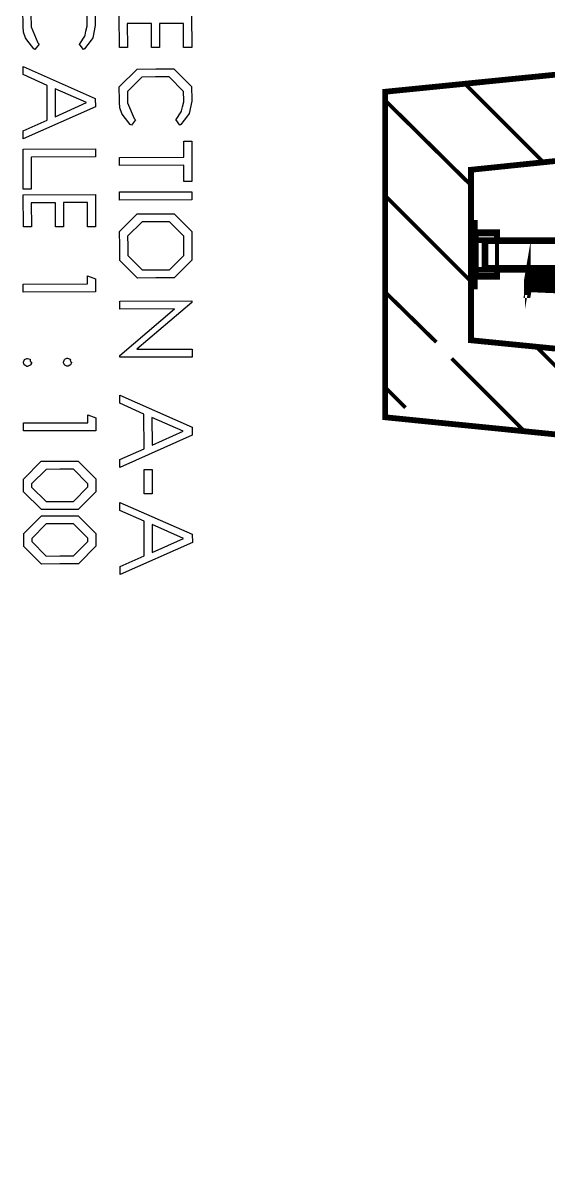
# Model space of a CAD drawing. Extents: x 0.1 to 11.6, y 0.3 to 16.2.
# Drawn here: x 6.945 to 7.853, y 10.512 to 12.494 of the extents above; entities that cross this region are included whole.
import ezdxf

# ---------------------------------------------------------------- set-up
doc = ezdxf.new("R2010")
doc.units = 0
doc.header["$MEASUREMENT"] = 0

msp = doc.modelspace()

# ---------------------------------------------------------------- linework, layer by layer
at = {"color": 0}
for points, const_width in [([(9.91835, 12.2217), (9.91835, 14.365), (9.16, 14.365), (9.16, 13.995), (8.34169, 13.995), (7.97, 12.415), (7.57167, 12.375), (7.57167, 11.8117), (7.97, 11.7717), (8.34169, 10.19), (9.16, 10.19), (9.16, 9.82167), (9.91835, 9.82167), (9.91835, 11.9633)], 0.01), ([(7.845, 12.2533), (7.71001, 12.3883)], 0.006667), ([(7.72, 12.2133), (7.57167, 12.36)], 0.006667), ([(8.09, 11.9083), (7.72, 11.945), (7.72, 12.24), (8.09, 12.2783)], 0.01), ([(7.72, 12.0467), (7.57167, 12.195)], 0.006667), ([(7.72667, 12.1283), (7.72331, 12.1283)], 0.006667), ([(7.72667, 12.1334), (7.72667, 12.1317), (7.72667, 12.13)], 0.006667), ([(7.72999, 12.055), (7.72999, 12.0566), (7.72999, 12.0583), (7.72999, 12.06), (7.72999, 12.0617), (7.72999, 12.0633), (7.72999, 12.065), (7.72999, 12.0667), (7.72999, 12.0684), (7.72999, 12.07), (7.72999, 12.0717), (7.72999, 12.0733), (7.72999, 12.075), (7.72999, 12.0783), (7.72999, 12.08), (7.72999, 12.0817), (7.72999, 12.0833), (7.72999, 12.0866), (7.72999, 12.0883), (7.72999, 12.09), (7.72999, 12.0933), (7.72999, 12.095), (7.72999, 12.0967), (7.72999, 12.1), (7.72999, 12.1017), (7.72999, 12.1033), (7.72999, 12.1067), (7.72999, 12.1083), (7.72999, 12.11), (7.72999, 12.1117), (7.72999, 12.1133), (7.72999, 12.1166), (7.72999, 12.1183), (7.72999, 12.12), (7.72999, 12.1217), (7.72999, 12.1233), (7.72999, 12.125), (7.72999, 12.1267), (7.72999, 12.1283), (7.72999, 12.13), (7.72999, 12.1317)], 0.006667), ([(7.72331, 12.1217), (7.72667, 12.1217)], 0.006667), ([(7.76497, 12.0667), (7.76497, 12.0684), (7.76497, 12.07), (7.76497, 12.0717), (7.76497, 12.0733), (7.76497, 12.075), (7.76497, 12.0767), (7.76497, 12.0783), (7.76497, 12.08), (7.76497, 12.0817), (7.76497, 12.0833), (7.76497, 12.085), (7.76497, 12.0866), (7.76497, 12.09), (7.76497, 12.0917), (7.76497, 12.0933), (7.76497, 12.095), (7.76497, 12.0967), (7.76497, 12.0983), (7.76497, 12.1), (7.76497, 12.1017), (7.76497, 12.1033), (7.76497, 12.105), (7.76497, 12.1067), (7.76497, 12.1083), (7.76497, 12.11), (7.76497, 12.1117), (7.76497, 12.1133), (7.76497, 12.115), (7.76497, 12.1166), (7.76497, 12.1183)], 0.006667), ([(7.81668, 12.0233), (7.81668, 12.0483), (7.81836, 12.0583), (7.81836, 12.0333)], 0.01), ([(7.72667, 12.08), (7.72331, 12.08)], 0.006667), ([(7.72331, 12.0733), (7.72667, 12.0733)], 0.006667), ([(7.72667, 12.0467), (7.72331, 12.0467)], 0.006667), ([(7.72667, 12.0566), (7.72667, 12.055), (7.72667, 12.0533)], 0.006667), ([(7.81836, 12.05), (7.81668, 12.0433), (7.81668, 12.0384)], 0.006667), ([(7.81668, 12.0483), (8.09169, 12.0384)], 0.006667), ([(7.81836, 12.0583), (7.88667, 12.0566)], 0.01), ([(7.81999, 12.0566), (7.81836, 12.0467), (8.09, 12.0367)], 0.006667), ([(8.09, 12.04), (7.81836, 12.05), (7.81836, 12.045)], 0.006667), ([(7.81836, 12.0233), (7.81836, 12.0467)], 0.006667), ([(7.81999, 12.0333), (7.81999, 12.0566)], 0.006667), ([(7.81999, 12.0566), (8.09169, 12.0467)], 0.006667), ([(7.83501, 12.05), (7.83501, 12.0483)], 0.006667), ([(7.83501, 12.0483), (7.83501, 12.0433), (7.83664, 12.0433), (7.83832, 12.0433)], 0.006667), ([(7.83501, 12.0483), (7.83664, 12.0483), (7.83832, 12.0483)], 0.006667), ([(7.83501, 12.0467), (7.83501, 12.0483)], 0.006667), ([(7.83501, 12.0467), (7.83501, 12.0417), (7.83501, 12.0433)], 0.006667), ([(7.83832, 12.0467), (7.83832, 12.0417), (7.83664, 12.0417), (7.83664, 12.04), (7.83501, 12.04), (7.83501, 12.0417)], 0.006667), ([(7.83832, 12.0467), (7.83664, 12.0467), (7.83501, 12.0467)], 0.006667), ([(7.83501, 12.0467), (7.83501, 12.0417)], 0.006667), ([(7.83832, 12.0483), (7.83832, 12.05)], 0.006667), ([(7.83832, 12.0483), (7.83832, 12.0433), (7.83832, 12.0417)], 0.006667), ([(7.83832, 12.0483), (7.83832, 12.0467)], 0.006667), ([(7.83832, 12.0433), (7.83832, 12.0483)], 0.006667), ([(7.66, 11.9417), (7.57167, 12.0283)], 0.006667), ([(7.72667, 12.04), (7.72331, 12.0433)], 0.006667), ([(7.72331, 12.04), (7.72667, 12.04)], 0.006667), ([(8.09, 12.0217), (7.81999, 12.0333), (7.81836, 12.0233), (7.81668, 12.0233), (7.81836, 12.0333), (8.09, 12.0233)], 0.01), ([(7.81668, 12.0384), (7.81836, 12.045)], 0.006667), ([(8.08832, 12.0283), (8.08832, 12.0333), (7.81668, 12.0433)], 0.006667), ([(8.08832, 12.0283), (7.81668, 12.0384)], 0.006667), ([(7.81836, 12.04), (7.81836, 12.045)], 0.006667), ([(7.81836, 12.045), (8.09, 12.0333)], 0.006667), ([(7.81836, 12.045), (7.81836, 12.0417), (7.81836, 12.04)], 0.006667), ([(8.09, 12.03), (8.09, 12.0317), (7.81836, 12.0417)], 0.006667), ([(8.09, 12.03), (7.81836, 12.04)], 0.006667), ([(7.83501, 12.0433), (7.83501, 12.0417)], 0.006667), ([(7.83832, 12.0417), (7.83832, 12.0433)], 0.006667), ([(7.98503, 11.7817), (7.83333, 11.9333)], 0.006667), ([(7.81332, 11.7867), (7.68668, 11.9134)], 0.006667), ([(7.60667, 11.8283), (7.57167, 11.8633)], 0.006667)]:
    msp.add_lwpolyline(points, dxfattribs=dict(at, const_width=const_width))
for points in [[(6.95904, 12.5065), (6.95925, 12.4904), (6.95921, 12.4871), (6.97081, 12.4598), (6.97314, 12.4576), (6.96599, 12.4481), (6.96376, 12.4493), (6.95167, 12.4649), (6.95079, 12.4667), (6.94938, 12.4682), (6.94596, 12.4779), (6.94536, 12.4881), (6.94536, 12.4915), (6.94515, 12.5147)], [(7.07015, 12.5149), (7.07036, 12.4919), (7.07032, 12.4894), (7.06581, 12.4686), (7.06494, 12.4667), (7.06332, 12.4645), (7.05138, 12.4495), (7.04975, 12.4483), (7.04975, 12.4483), (7.04258, 12.4578), (7.04368, 12.4581), (7.05219, 12.471), (7.05279, 12.4724), (7.05251, 12.4729), (7.05419, 12.48), (7.05647, 12.4883), (7.05647, 12.491), (7.05626, 12.5067)]]:
    msp.add_lwpolyline(points, dxfattribs=at)
for points in [[(7.23676, 12.5073), (7.23699, 12.4517), (7.2231, 12.4517), (7.22288, 12.4934), (7.18121, 12.4934), (7.18143, 12.4517), (7.16754, 12.4515), (7.16732, 12.4932), (7.12565, 12.4932), (7.12586, 12.4515), (7.11199, 12.4515), (7.11176, 12.5071), (7.23676, 12.5073)], [(7.07058, 12.3492), (6.94558, 12.2935), (6.94558, 12.3073), (6.98725, 12.3258), (6.98703, 12.3859), (6.94536, 12.4046), (6.94536, 12.4185), (7.07036, 12.3631), (7.07058, 12.3492)], [(7.21647, 12.3173), (7.20931, 12.3269), (7.21039, 12.3271), (7.21892, 12.34), (7.21951, 12.3414), (7.21924, 12.342), (7.22092, 12.3491), (7.22319, 12.3574), (7.22319, 12.3601), (7.22299, 12.3757), (7.19803, 12.4007), (7.17415, 12.4007), (7.15072, 12.4004), (7.12576, 12.3755), (7.12597, 12.3594), (7.12592, 12.3561), (7.13753, 12.3289), (7.13986, 12.3267), (7.13271, 12.3171), (7.13049, 12.3184), (7.11838, 12.3339), (7.11751, 12.3358), (7.1161, 12.3372), (7.11268, 12.3469), (7.11208, 12.3572), (7.11208, 12.3605), (7.11187, 12.3837), (7.14247, 12.4143), (7.17503, 12.4146), (7.20628, 12.4146), (7.23687, 12.384), (7.23708, 12.3609), (7.23703, 12.3585), (7.23253, 12.3376), (7.23167, 12.3358), (7.23004, 12.3335), (7.2181, 12.3185), (7.21647, 12.3173)], [(7.05518, 12.3562), (7.00092, 12.3798), (7.00114, 12.3319), (7.05518, 12.3562)], [(7.22319, 12.2894), (7.23708, 12.2894), (7.23731, 12.22), (7.22342, 12.22), (7.22319, 12.2478), (7.11208, 12.2476), (7.11208, 12.2614), (7.22319, 12.2617), (7.22319, 12.2894)], [(7.07058, 12.276), (7.07058, 12.2622), (6.95947, 12.2619), (6.95969, 12.2064), (6.94581, 12.2064), (6.94558, 12.2758), (7.07058, 12.276)], [(7.07069, 12.1971), (7.0709, 12.1415), (7.05701, 12.1415), (7.05681, 12.1832), (7.01514, 12.1832), (7.01535, 12.1415), (7.00146, 12.1413), (7.00125, 12.183), (6.95958, 12.183), (6.95979, 12.1413), (6.9459, 12.1413), (6.94569, 12.1969), (7.07069, 12.1971)], [(7.23719, 12.2018), (7.23719, 12.1879), (7.11219, 12.1877), (7.11219, 12.2016), (7.23719, 12.2018)], [(7.23747, 12.1091), (7.23747, 12.0835), (7.20688, 12.0529), (7.17497, 12.0529), (7.14307, 12.0527), (7.11247, 12.0833), (7.11247, 12.108), (7.11225, 12.1332), (7.14285, 12.1638), (7.17432, 12.164), (7.20665, 12.164), (7.23725, 12.1334), (7.23747, 12.1091)], [(7.22358, 12.1087), (7.22336, 12.1252), (7.1984, 12.1501), (7.17432, 12.1501), (7.1511, 12.1499), (7.12614, 12.1249), (7.12636, 12.1085), (7.12636, 12.0915), (7.15131, 12.0666), (7.17497, 12.0668), (7.19863, 12.0668), (7.22358, 12.0917), (7.22358, 12.1087)], [(7.07086, 12.0512), (7.07086, 12.0286), (6.94586, 12.0284), (6.94586, 12.0423), (7.05697, 12.0425), (7.05697, 12.0564), (7.07086, 12.0512)], [(7.11247, 12.0128), (7.23747, 12.013), (7.23747, 12.0101), (7.14242, 11.9294), (7.23768, 11.9296), (7.23768, 11.9158), (7.11268, 11.9155), (7.11268, 11.9188), (7.20731, 11.9991), (7.11247, 11.9989), (7.11247, 12.0128)], [(6.95996, 11.9068), (6.95996, 11.9056), (6.95811, 11.9023), (6.95779, 11.902), (6.95682, 11.9016), (6.9541, 11.9001), (6.95329, 11.8998), (6.95301, 11.8998), (6.95176, 11.8998), (6.94835, 11.9017), (6.94803, 11.902), (6.94754, 11.9022), (6.94607, 11.9057), (6.94607, 11.9068), (6.94607, 11.9068), (6.94769, 11.9115), (6.94803, 11.9118), (6.94803, 11.9118), (6.95176, 11.9137), (6.95301, 11.9137), (6.95301, 11.9137), (6.95747, 11.9121), (6.95779, 11.9118), (6.95742, 11.911), (6.9579, 11.908), (6.95996, 11.9071), (6.95996, 11.9068)], [(7.0294, 11.907), (7.0294, 11.9058), (7.02756, 11.9026), (7.02724, 11.9022), (7.02626, 11.9019), (7.02354, 11.9003), (7.02274, 11.9001), (7.02246, 11.9001), (7.02138, 11.9001), (7.01779, 11.9019), (7.01747, 11.9022), (7.01699, 11.9024), (7.01551, 11.9059), (7.01551, 11.907), (7.01551, 11.907), (7.01714, 11.9117), (7.01747, 11.912), (7.01747, 11.912), (7.02121, 11.914), (7.02246, 11.914), (7.02246, 11.914), (7.02692, 11.9123), (7.02724, 11.912), (7.02686, 11.9112), (7.02735, 11.9082), (7.0294, 11.9073), (7.0294, 11.907)], [(7.23796, 11.7806), (7.11296, 11.7248), (7.11296, 11.7387), (7.15462, 11.7572), (7.1544, 11.8173), (7.11274, 11.8359), (7.11274, 11.8498), (7.23774, 11.7945), (7.23796, 11.7806)], [(7.07118, 11.8109), (7.07118, 11.7884), (6.94618, 11.7881), (6.94618, 11.802), (7.05729, 11.8023), (7.05729, 11.8161), (7.07118, 11.8109)], [(7.22254, 11.7875), (7.16829, 11.8112), (7.16851, 11.7632), (7.22254, 11.7875)], [(7.00885, 11.7357), (7.04075, 11.7357), (7.07135, 11.7051), (7.07135, 11.6947), (7.07135, 11.6829), (7.04096, 11.6523), (7.00906, 11.6523), (6.97715, 11.6521), (6.94635, 11.6827), (6.94635, 11.6944), (6.94635, 11.7049), (6.97694, 11.7355), (7.00885, 11.7357)], [(7.00885, 11.7218), (6.98519, 11.7216), (6.96024, 11.6966), (6.96024, 11.694), (6.96024, 11.691), (6.9854, 11.666), (7.00906, 11.6662), (7.03271, 11.6662), (7.05746, 11.6912), (7.05746, 11.6942), (7.05746, 11.6968), (7.0325, 11.7218), (7.00885, 11.7218)], [(7.16851, 11.7211), (7.16851, 11.6795), (7.15462, 11.6795), (7.15462, 11.7211), (7.16851, 11.7211)], [(7.23822, 11.5953), (7.11322, 11.5395), (7.11322, 11.5534), (7.15489, 11.5718), (7.15468, 11.6319), (7.11301, 11.6506), (7.11301, 11.6645), (7.23801, 11.6092), (7.23822, 11.5953)], [(7.009, 11.6413), (7.0409, 11.6413), (7.0715, 11.6107), (7.0715, 11.6003), (7.0715, 11.5885), (7.04113, 11.5579), (7.00922, 11.5579), (6.97732, 11.5577), (6.9465, 11.5883), (6.9465, 11.6), (6.9465, 11.6105), (6.97711, 11.6411), (7.009, 11.6413)], [(7.009, 11.6274), (6.98535, 11.6272), (6.96039, 11.6022), (6.96039, 11.5996), (6.96039, 11.5966), (6.98557, 11.5716), (7.00922, 11.5718), (7.03288, 11.5718), (7.05761, 11.5968), (7.05761, 11.5998), (7.05761, 11.6024), (7.03267, 11.6274), (7.009, 11.6274)], [(7.22282, 11.6022), (7.16857, 11.6259), (7.16878, 11.5779), (7.22282, 11.6022)]]:
    msp.add_lwpolyline(points, close=True, dxfattribs=at)
for points, const_width in [([(7.72331, 12.0384), (7.72331, 12.1483), (7.72667, 12.1483), (7.72667, 12.1334), (7.72999, 12.1317), (7.76497, 12.1317), (7.76497, 12.13), (7.72667, 12.13), (7.72667, 12.0566), (7.76497, 12.0566), (7.76497, 12.0667), (7.72667, 12.0667), (7.72667, 12.0566), (7.76497, 12.0566), (7.76497, 12.055), (7.72999, 12.055), (7.72667, 12.0533), (7.72667, 12.0384), (7.72331, 12.0384)], 0.01), ([(7.76497, 12.1183), (7.76497, 12.13), (7.72667, 12.13), (7.72667, 12.1183), (7.76497, 12.1183)], 0.01), ([(7.74501, 12.0667), (7.74501, 12.1183), (7.74333, 12.1183), (7.74333, 12.0667), (7.74501, 12.0667)], 0.01), ([(7.74501, 12.1166), (8.095, 12.1166), (8.095, 12.1183), (7.74501, 12.1183), (7.74501, 12.1166)], 0.01), ([(7.74501, 12.0667), (8.095, 12.0667), (8.095, 12.07), (7.74501, 12.07), (7.74501, 12.0667)], 0.01), ([(7.83664, 12.05), (7.83832, 12.05), (7.83664, 12.05), (7.83501, 12.05), (7.83664, 12.05)], 0.006667), ([(7.83664, 12.0483), (7.83832, 12.0483), (7.83664, 12.0483), (7.83501, 12.0483), (7.83664, 12.0483)], 0.006667), ([(7.81836, 12.045), (8.09, 12.035), (7.81836, 12.045)], 0.006667), ([(7.83664, 12.0433), (7.83501, 12.0433), (7.83664, 12.0433), (7.83832, 12.0433), (7.83664, 12.0433)], 0.006667), ([(7.83664, 12.0417), (7.83501, 12.0417), (7.83664, 12.0417), (7.83832, 12.0417), (7.83664, 12.0417)], 0.006667)]:
    msp.add_lwpolyline(points, close=True, dxfattribs=dict(at, const_width=const_width))

doc.saveas('drawing.dxf')
